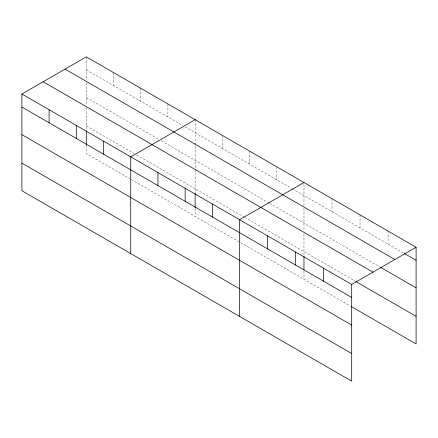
<?xml version="1.0" encoding="UTF-8"?>
<svg xmlns="http://www.w3.org/2000/svg" width="438" height="438" viewBox="0 0 438 438"><rect width="100%" height="100%" fill="white"/><g stroke="black" fill="none" stroke-linecap="round" stroke-linejoin="round"><path stroke-width="0.33" stroke-dasharray="2.19 1.64" d="M303.972 208.318L303.972 231.275M303.972 205.625L303.972 182.509M86.308 69.85L182.717 125.514M185.082 126.878L291.549 188.345M292.141 188.685L403.25 252.835M86.308 97.477L159.06 139.481M161.425 140.844L269.074 202.997M269.666 203.336L379.894 266.977M86.308 125.941L134.22 153.601M136.585 154.964L244.234 217.117M244.826 217.456L355.366 281.278M130.666 179.175L86.308 153.568L86.308 144.808M131.263 179.52L350.69 306.206M388.068 231.061L388.068 244.07M360.036 214.877L360.036 227.886M332.004 198.693L332.004 211.702M303.972 233.985L303.972 255.65M303.972 271.144L303.972 279.23M276.761 166.801L276.761 179.81M249.556 151.094L249.556 164.102M222.345 135.386L222.345 148.389M195.14 119.678L195.14 168.444M195.14 169.117L195.14 193.492M195.14 208.313L195.14 216.399M167.929 103.97L167.929 116.973M140.724 88.262L140.724 101.266M113.519 72.555L113.519 85.558M86.308 56.847L86.308 79.957M86.308 82.651L86.308 104.928M86.308 107.644L86.308 129.982"/><path stroke-width="0.66" d="M21.9 94.033L351.692 284.432L351.692 381.153L21.9 190.754L21.9 94.033L86.308 56.847L416.1 247.246L416.1 343.967L351.276 306.545M195.14 119.678L130.732 156.864L130.732 253.586M303.972 182.509L239.564 219.695L239.564 316.417M351.692 284.432L416.1 247.246M404.422 253.509L416.1 260.254M65.054 69.116L394.846 259.52M380.474 267.311L416.1 287.881M43.154 81.758L372.946 272.162M355.946 281.612L416.1 316.345M21.9 107.036L351.692 297.44M21.9 134.663L351.692 325.067M21.9 163.128L351.692 353.526M323.66 268.248L323.66 281.256M303.972 256.323L303.972 269.797M295.628 252.064L295.628 265.072M267.596 235.879L267.596 248.888M212.353 203.988L212.353 216.996M195.14 193.492L195.14 207.639M185.148 188.28L185.148 201.283M157.937 172.572L157.937 185.575M103.521 141.156L103.521 154.16M86.308 130.655L86.308 144.808M76.316 125.449L76.316 138.452M49.105 109.741L49.105 122.744"/></g></svg>
